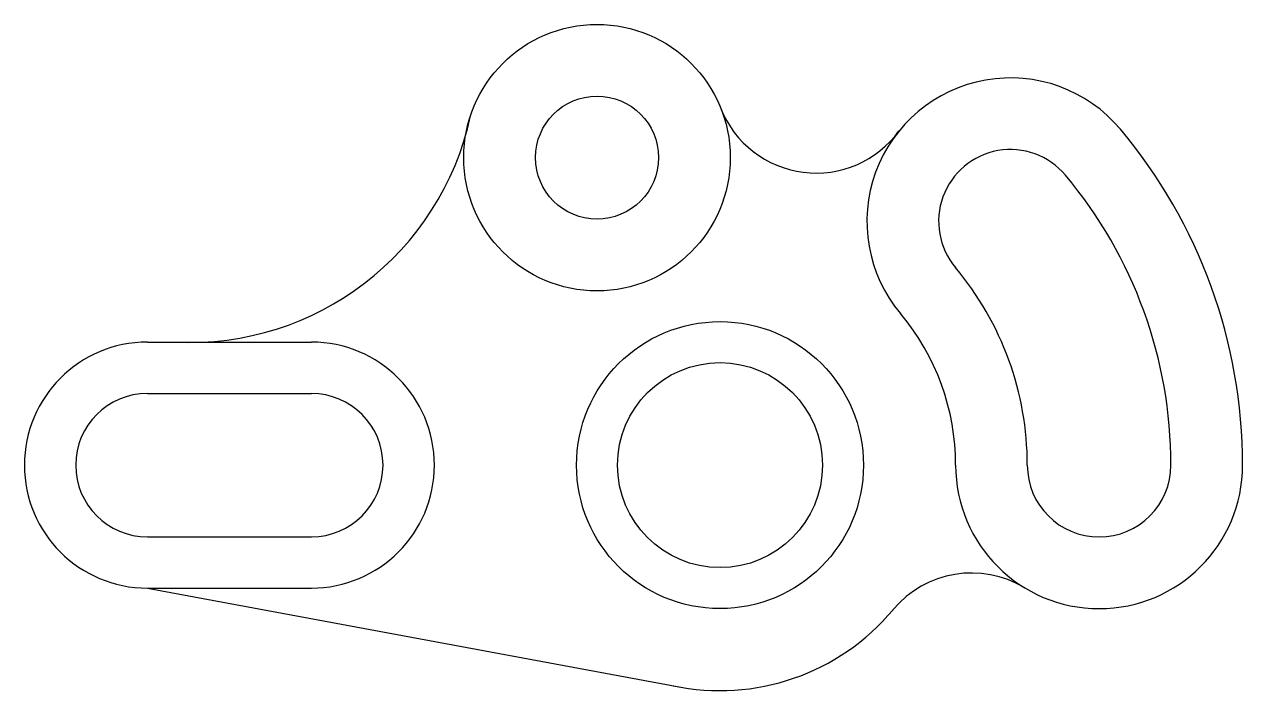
# Model space of a CAD drawing. Header units: millimetres. Extents: x 157.92 to 165.35, y 184.88 to 188.95.
import ezdxf

# ---------------------------------------------------------------- set-up
doc = ezdxf.new("R2010")
doc.units = ezdxf.units.MM

msp = doc.modelspace()

# ---------------------------------------------------------------- linework, layer by layer
for p, q in [((158.6664, 187.0085), (159.6664, 187.0085)), ((158.6664, 186.6955), (159.6664, 186.6955)), ((158.6664, 185.8215), (159.6664, 185.8215)), ((158.6664, 185.5085), (159.6664, 185.5085)), ((158.6664, 185.5085), (161.9428, 184.9005))]:
    msp.add_line(p, q)
for centre, radius in [((161.4084, 188.1335), 0.8125), ((161.4084, 188.1335), 0.375), ((162.1584, 186.2585), 0.875), ((162.1584, 186.2585), 0.625)]:
    msp.add_circle(centre, radius)
for centre, radius, start, end in [((163.9295, 187.7446), 0.875, 39.99999, 220), ((162.7443, 188.6641), 0.625, 201.66236, 323.98381), ((158.9259, 188.7563), 1.75, 267.11328, 347.83473), ((162.1584, 186.2585), 2.312, 61.81571, 61.82892), ((162.1584, 186.2585), 3.187, 360, 40), ((163.9295, 187.7446), 0.438, 39.99998, 220), ((162.1584, 186.2585), 2.75, 360, 40), ((162.1584, 186.2585), 1.874, 0, 40), ((162.1584, 186.2585), 1.437, 0, 40), ((158.6664, 186.2585), 0.75, 90, 270), ((159.6664, 186.2585), 0.75, 270, 90), ((158.6664, 186.2585), 0.437, 90, 270), ((159.6664, 186.2585), 0.437, 270, 90), ((164.4704, 186.2585), 0.875, 180, 359.99999), ((164.4704, 186.2585), 0.438, 180, 0), ((163.6928, 184.9757), 0.625, 58.7777, 140.1058), ((162.1584, 186.2585), 1.375, 257.99419, 320.1058)]:
    msp.add_arc(centre, radius, start, end)

doc.saveas('drawing.dxf')
